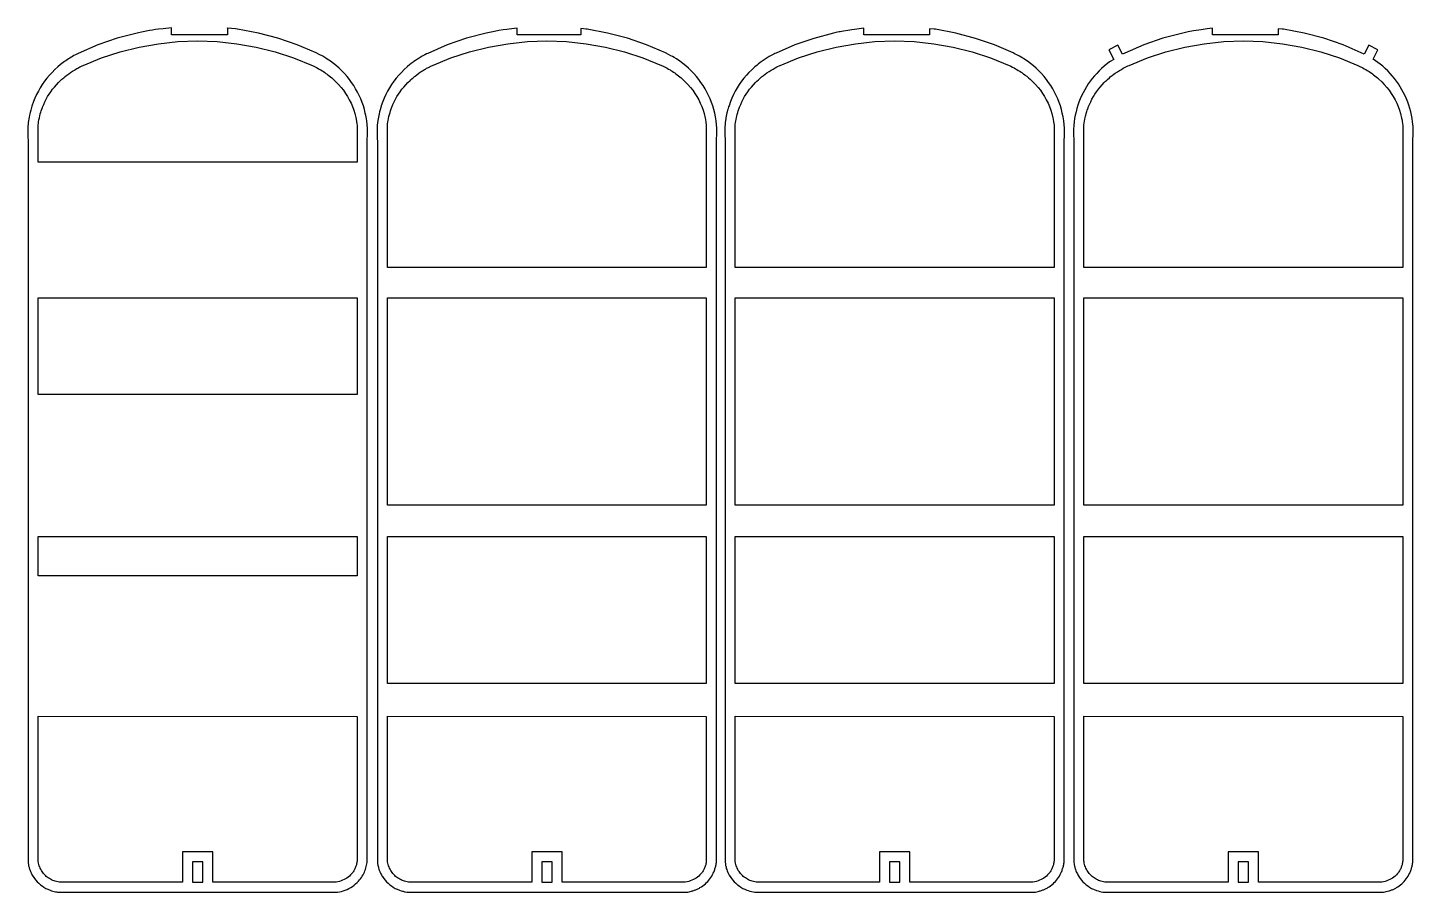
# Model space of a CAD drawing. Extents: x -2221 to 1897, y -1279 to 2054.
# Drawn here: x -2221 to -584, y -1279 to -257 of the extents above; entities that cross this region are included whole.
import ezdxf

# ---------------------------------------------------------------- set-up
doc = ezdxf.new("R2010")
doc.units = 0
doc.layers.get('0').update_dxf_attribs({"linetype": 'CONTINUOUS'})
doc.layers.add('SECTIONCUTEDGES', color=18, linetype='CONTINUOUS')

msp = doc.modelspace()

# ---------------------------------------------------------------- linework, layer by layer
for points in [[(-1795.7, -821.1), (-1795.7, -576.1), (-1419, -576.1), (-1419, -821.1)], [(-1795.7, -1032), (-1795.7, -858.2), (-1419, -858.2), (-1419, -1032)], [(-778.3, -1242.7), (-790.3, -1242.7), (-790.3, -1266.6), (-778.3, -1266.6)]]:
    msp.add_lwpolyline(points, close=True)
at = {"layer": 'SECTIONCUTEDGES'}
for points in [[(-1984.7, -257.3), (-1984.7, -265.5), (-2050.9, -265.5), (-2050.9, -257), (-2060.9, -258.2), (-2066.5, -258.9), (-2069.8, -259.3), (-2073.5, -259.9), (-2077.2, -260.5), (-2080.8, -261.1), (-2082.7, -261.4), (-2086.3, -262.2), (-2090.1, -263), (-2091.8, -263.3), (-2115.2, -269.5), (-2138, -277.3), (-2161.5, -287.5), (-2163.7, -288.6), (-2164.6, -289.1), (-2166.3, -290), (-2168, -291), (-2169.6, -291.9), (-2171.3, -292.9), (-2172.9, -293.9), (-2174.5, -295), (-2176, -296), (-2177.6, -297.1), (-2179.1, -298.3), (-2180.7, -299.4), (-2182.2, -300.6), (-2185.5, -303.4), (-2189, -306.5), (-2192.2, -309.8), (-2195.3, -313.1), (-2198.3, -316.6), (-2201.1, -320.3), (-2203.7, -324), (-2206.2, -327.9), (-2208.4, -331.9), (-2210.5, -336), (-2212.5, -340.1), (-2214.2, -344.4), (-2216.1, -349.7), (-2217, -352.9), (-2217.4, -354.4), (-2218.2, -357.3), (-2218.8, -360.2), (-2219.3, -362.7), (-2219.7, -364.8), (-2220, -367), (-2220.3, -369.1), (-2220.5, -371.2), (-2220.7, -373.4), (-2220.9, -376.1), (-2221, -378.9), (-2221, -382), (-2220.9, -384), (-2220.8, -385.6), (-2220.7, -387.3), (-2220.5, -389.7), (-2220.5, -390.5), (-2220.5, -1242.5), (-2220.5, -1243.1), (-2220.3, -1244.2), (-2220.2, -1245.2), (-2220, -1246.2), (-2219.9, -1247.2), (-2219.6, -1248.2), (-2219.4, -1249.1), (-2219.1, -1250.1), (-2218.8, -1251.1), (-2218.5, -1252.1), (-2218.1, -1253), (-2217.8, -1254), (-2217.4, -1254.9), (-2216.9, -1255.8), (-2216, -1257.6), (-2215.9, -1257.9), (-2214.5, -1260.1), (-2213.1, -1262.3), (-2211.5, -1264.3), (-2209.7, -1266.2), (-2207.9, -1268), (-2206, -1269.7), (-2203.9, -1271.2), (-2201.8, -1272.7), (-2199.5, -1274), (-2197.2, -1275.1), (-2194.6, -1276.2), (-2193.8, -1276.5), (-2192.8, -1276.8), (-2191.1, -1277.3), (-2189.8, -1277.7), (-2188, -1278), (-2187.1, -1278.2), (-2185.7, -1278.4), (-2183.2, -1278.6), (-1857.2, -1278.6), (-1855, -1278.4), (-1852.6, -1278.1), (-1850.3, -1277.6), (-1848, -1277), (-1845.7, -1276.2), (-1843.5, -1275.3), (-1841.3, -1274.2), (-1839.2, -1273.1), (-1837.2, -1271.8), (-1835.2, -1270.4), (-1833.4, -1268.8), (-1831.6, -1267.2), (-1829.9, -1265.4), (-1828.8, -1264.1), (-1827.7, -1262.7), (-1826.6, -1261.2), (-1825.6, -1259.7), (-1824.7, -1258.2), (-1823.9, -1256.6), (-1823.1, -1255), (-1822.4, -1253.3), (-1821.8, -1251.6), (-1821.3, -1249.9), (-1820.8, -1248.2), (-1820.4, -1246.5), (-1820.1, -1245), (-1819.9, -1243.6), (-1819.8, -1242.9), (-1819.8, -1242.5), (-1819.8, -390.5), (-1819.8, -389.6), (-1819.7, -387.4), (-1819.5, -385.1), (-1819.4, -382.9), (-1819.4, -380.7), (-1819.5, -375.8), (-1819.8, -371.3), (-1820.3, -366.9), (-1821.1, -362.5), (-1822, -358.1), (-1823, -353.8), (-1824.3, -349.5), (-1825.8, -345.3), (-1827.4, -341.2), (-1829.2, -337.1), (-1831.2, -333.1), (-1833.4, -329.2), (-1835.7, -325.4), (-1838.2, -321.7), (-1840.8, -318.1), (-1843.6, -314.6), (-1846.5, -311.3), (-1849.6, -308.1), (-1852.8, -305), (-1856.2, -302), (-1859.6, -299.2), (-1863.2, -296.6), (-1867, -294), (-1868.6, -293.1), (-1872.3, -290.8), (-1876.4, -288.7), (-1880.2, -286.8), (-1902.4, -277.3), (-1925.2, -269.5), (-1948.4, -263.4), (-1972.9, -258.8), (-1973.3, -258.8), (-1975.5, -258.5), (-1984.7, -257.5)], [(-1796.9, -1266.2), (-1795.1, -1268), (-1793.1, -1269.7), (-1791.1, -1271.2), (-1788.9, -1272.7), (-1786.7, -1274), (-1784.4, -1275.1), (-1781.6, -1276.2), (-1779.7, -1276.9), (-1778.2, -1277.3), (-1777.4, -1277.5), (-1775.6, -1278), (-1774.9, -1278.1), (-1772.9, -1278.4), (-1772.2, -1278.5), (-1770.3, -1278.6), (-1444.4, -1278.6), (-1442.3, -1278.5), (-1440.8, -1278.3), (-1439.3, -1278), (-1437.9, -1277.7), (-1436.5, -1277.4), (-1435.6, -1277.1), (-1434.8, -1276.8), (-1433.9, -1276.6), (-1433, -1276.3), (-1432.2, -1275.9), (-1431.3, -1275.6), (-1430.5, -1275.2), (-1429.7, -1274.8), (-1428.9, -1274.4), (-1428, -1274), (-1427.2, -1273.6), (-1426.5, -1273.1), (-1424.8, -1272.1), (-1423.2, -1270.9), (-1421.6, -1269.7), (-1420.1, -1268.5), (-1418.7, -1267.1), (-1417.3, -1265.7), (-1416, -1264.2), (-1414.8, -1262.6), (-1413.7, -1261), (-1412.6, -1259.4), (-1411.7, -1257.7), (-1410.8, -1255.9), (-1410.3, -1254.9), (-1409.9, -1253.9), (-1409.5, -1253), (-1409.1, -1251.9), (-1408.8, -1250.9), (-1408.5, -1249.9), (-1408.2, -1248.9), (-1407.9, -1247.8), (-1407.7, -1246.8), (-1407.4, -1245.7), (-1407.3, -1244.7), (-1407.1, -1243.3), (-1407, -1242.9), (-1407, -1242.5), (-1407, -390.5), (-1407, -390), (-1406.9, -387.4), (-1406.6, -384.3), (-1406.5, -382), (-1406.5, -380.2), (-1406.7, -375.8), (-1407, -371.3), (-1407.5, -366.9), (-1408.2, -362.5), (-1409.1, -358.1), (-1410.2, -353.8), (-1411.5, -349.5), (-1413, -345.3), (-1414.6, -341.2), (-1416.4, -337.1), (-1418.4, -333.1), (-1420.5, -329.2), (-1422.9, -325.4), (-1425.3, -321.7), (-1428, -318.1), (-1430.8, -314.6), (-1433.7, -311.3), (-1436.8, -308.1), (-1440, -305), (-1443.4, -302), (-1446.8, -299.2), (-1450.4, -296.6), (-1454.4, -293.9), (-1457.1, -292.2), (-1458.8, -291.2), (-1460.8, -290.1), (-1463.8, -288.6), (-1467.4, -286.8), (-1489.6, -277.3), (-1512.3, -269.5), (-1535.6, -263.4), (-1559.8, -258.9), (-1560.9, -258.7), (-1567.2, -258.1), (-1567.2, -265.5), (-1642.6, -265.5), (-1642.6, -257.5), (-1651.9, -258.7), (-1654.9, -259.1), (-1658.9, -259.7), (-1664.2, -260.5), (-1669.5, -261.4), (-1673.4, -262.1), (-1679, -263.3), (-1702.4, -269.5), (-1725.1, -277.3), (-1748.2, -287.3), (-1749.6, -287.9), (-1751.8, -289.1), (-1754.1, -290.3), (-1754.9, -290.8), (-1757.2, -292.1), (-1759.5, -293.6), (-1760.3, -294.1), (-1762.5, -295.6), (-1764.8, -297.1), (-1765.5, -297.7), (-1767.7, -299.3), (-1769.9, -301), (-1772.1, -302.9), (-1772.7, -303.4), (-1776.2, -306.5), (-1779.4, -309.8), (-1782.5, -313.1), (-1785.5, -316.6), (-1788.3, -320.3), (-1790.9, -324), (-1793.3, -327.9), (-1795.6, -331.9), (-1797.7, -336), (-1799.6, -340.1), (-1801.4, -344.4), (-1803.1, -349.2), (-1803.7, -351.2), (-1804.6, -354.1), (-1805.2, -356.6), (-1805.7, -358.6), (-1806.1, -360.6), (-1806.5, -362.7), (-1806.8, -364.7), (-1807.1, -366.7), (-1807.5, -369.4), (-1807.8, -372.1), (-1808, -374.9), (-1808.1, -378.4), (-1808.1, -379.3), (-1808.1, -382.3), (-1808.1, -384.2), (-1807.9, -386.5), (-1807.8, -388.3), (-1807.7, -390.9), (-1807.7, -1243.1), (-1807.6, -1243.8), (-1807.5, -1244.6), (-1807.1, -1246.7), (-1806.9, -1247.6), (-1806.6, -1249), (-1806.4, -1249.9), (-1805.9, -1251.3), (-1805.5, -1252.6), (-1804.9, -1254), (-1804.4, -1255.3), (-1804.2, -1255.7), (-1803.5, -1257), (-1802.9, -1258.2), (-1802.4, -1259), (-1801.7, -1260.1), (-1800.2, -1262.3), (-1798.7, -1264.3)], [(-1386.1, -1266.2), (-1384.2, -1268), (-1382.3, -1269.7), (-1380.2, -1271.2), (-1378.1, -1272.7), (-1375.8, -1274), (-1373.5, -1275.1), (-1371, -1276.1), (-1369.4, -1276.7), (-1367.6, -1277.2), (-1365.8, -1277.7), (-1365.5, -1277.8), (-1363.6, -1278.2), (-1361.7, -1278.4), (-1360.5, -1278.6), (-1359.5, -1278.6), (-1033.4, -1278.6), (-1032.5, -1278.6), (-1031.6, -1278.5), (-1029.9, -1278.3), (-1028.5, -1278), (-1027, -1277.7), (-1025.6, -1277.4), (-1024.8, -1277.1), (-1023.9, -1276.8), (-1023, -1276.6), (-1022.2, -1276.3), (-1021.3, -1275.9), (-1020.5, -1275.6), (-1019.6, -1275.2), (-1018.8, -1274.8), (-1018, -1274.4), (-1017.2, -1274), (-1016.4, -1273.6), (-1015.6, -1273.1), (-1013.9, -1272.1), (-1012.3, -1270.9), (-1010.8, -1269.7), (-1009.3, -1268.5), (-1007.8, -1267.1), (-1006.5, -1265.7), (-1005.2, -1264.2), (-1004, -1262.6), (-1002.8, -1261), (-1001.8, -1259.4), (-1000.8, -1257.7), (-999.9, -1255.9), (-999.5, -1254.9), (-999, -1253.9), (-998.6, -1253), (-998.3, -1251.9), (-997.9, -1250.9), (-997.6, -1249.9), (-997.3, -1248.9), (-997, -1247.8), (-996.8, -1246.8), (-996.6, -1245.7), (-996.4, -1244.7), (-996.2, -1243.5), (-996.1, -1242.5), (-996.1, -390.5), (-996.1, -389.1), (-995.9, -386.5), (-995.7, -383.8), (-995.7, -382.9), (-995.7, -380.7), (-995.8, -375.8), (-996.1, -371.3), (-996.7, -366.9), (-997.4, -362.5), (-998.3, -358.1), (-999.4, -353.8), (-1000.6, -349.5), (-1002.1, -345.3), (-1003.7, -341.2), (-1005.5, -337.1), (-1007.5, -333.1), (-1009.7, -329.2), (-1012, -325.4), (-1014.5, -321.7), (-1017.1, -318.1), (-1019.9, -314.6), (-1022.8, -311.3), (-1025.9, -308.1), (-1029.1, -305), (-1032.5, -302), (-1036, -299.2), (-1039.5, -296.6), (-1043.8, -293.7), (-1045, -293), (-1048.8, -290.8), (-1051.9, -289.1), (-1053.9, -288.1), (-1056.5, -286.8), (-1078.5, -277.4), (-1101, -269.6), (-1124.1, -263.5), (-1148.3, -258.9), (-1149.9, -258.7), (-1155.4, -258.2), (-1155.4, -265.6), (-1232.8, -265.6), (-1232.8, -257.6), (-1235.5, -258), (-1244, -259.1), (-1247, -259.5), (-1251.9, -260.2), (-1256.9, -261.1), (-1260.8, -261.8), (-1262, -262), (-1265.8, -262.8), (-1268.9, -263.5), (-1292, -269.6), (-1314.5, -277.4), (-1336.6, -286.9), (-1337.9, -287.6), (-1339.1, -288.1), (-1342.5, -289.9), (-1344.8, -291.2), (-1347.1, -292.6), (-1349.4, -294.1), (-1351.7, -295.6), (-1353.2, -296.6), (-1355.4, -298.2), (-1357.6, -299.9), (-1359, -301.1), (-1361.5, -303.1), (-1365.3, -306.6), (-1368.6, -309.8), (-1371.7, -313.2), (-1374.6, -316.7), (-1377.4, -320.3), (-1380, -324.1), (-1382.5, -327.9), (-1384.8, -331.9), (-1386.9, -336), (-1388.8, -340.1), (-1390.5, -344.4), (-1392.2, -349.2), (-1392.7, -350.7), (-1393.6, -353.6), (-1393.8, -354.6), (-1394.3, -356.6), (-1394.6, -357.6), (-1395, -359.6), (-1395.4, -361.7), (-1395.8, -363.7), (-1396, -364.7), (-1396.3, -366.7), (-1396.6, -369.4), (-1396.8, -371.2), (-1397, -374), (-1397.2, -376.7), (-1397.3, -379.7), (-1397.3, -381.9), (-1397.3, -382.8), (-1397.1, -384.9), (-1396.9, -388.3), (-1396.8, -390.9), (-1396.8, -1242.9), (-1396.5, -1245.1), (-1396.5, -1245.6), (-1396.2, -1247.1), (-1396.1, -1247.6), (-1395.7, -1249), (-1395.4, -1250.4), (-1394.9, -1251.7), (-1394.4, -1253.1), (-1393.9, -1254.4), (-1393.7, -1254.8), (-1393.1, -1256.1), (-1392, -1258.3), (-1391.1, -1259.7), (-1390.9, -1260.1), (-1389.4, -1262.3), (-1387.8, -1264.3)], [(-978.7, -1260.1), (-977.3, -1262.3), (-975.7, -1264.3), (-973.9, -1266.2), (-972.1, -1268), (-970.1, -1269.7), (-968.1, -1271.2), (-966, -1272.7), (-963.7, -1274), (-961.4, -1275.1), (-957.9, -1276.5), (-955.9, -1277.1), (-954.1, -1277.6), (-952.2, -1278), (-950.3, -1278.3), (-948.4, -1278.6), (-947.3, -1278.6), (-621.3, -1278.6), (-619.3, -1278.5), (-618.7, -1278.4), (-617.3, -1278.2), (-616.8, -1278.1), (-615.4, -1277.8), (-614, -1277.5), (-612.6, -1277.1), (-611.8, -1276.8), (-610.9, -1276.6), (-610, -1276.3), (-609.2, -1275.9), (-608.3, -1275.6), (-607.5, -1275.2), (-606.7, -1274.8), (-605.9, -1274.4), (-605, -1274), (-604.2, -1273.6), (-603.5, -1273.1), (-601.8, -1272.1), (-600.2, -1270.9), (-598.6, -1269.7), (-597.1, -1268.5), (-595.7, -1267.1), (-594.3, -1265.7), (-593, -1264.2), (-591.8, -1262.6), (-590.7, -1261), (-589.6, -1259.4), (-588.7, -1257.7), (-587.8, -1255.9), (-587.3, -1254.9), (-586.9, -1253.9), (-586.5, -1253), (-586.1, -1251.9), (-585.8, -1250.9), (-585.5, -1249.9), (-585.2, -1248.9), (-584.9, -1247.8), (-584.7, -1246.8), (-584.4, -1245.7), (-584.3, -1244.7), (-584.1, -1243.6), (-584, -1242.7), (-584, -1242.5), (-584, -390.5), (-583.9, -387.8), (-583.7, -385.1), (-583.6, -382.9), (-583.5, -380.7), (-583.7, -376.1), (-583.8, -373.9), (-584.4, -368.2), (-584.9, -364.3), (-585.7, -360.3), (-586.6, -356.4), (-587.6, -352.5), (-588.8, -348.7), (-590.1, -344.9), (-591.6, -341.2), (-593.2, -337.5), (-595, -333.9), (-596.9, -330.4), (-598.9, -326.9), (-601.1, -323.5), (-603.4, -320.3), (-605.8, -317.1), (-608.4, -314), (-611, -311), (-613.8, -308.1), (-616.7, -305.3), (-619.7, -302.6), (-621.3, -301.3), (-622.8, -300), (-625.5, -298), (-631, -294.1), (-625.4, -283.2), (-636, -277.7), (-641.4, -288.1), (-666.6, -277.3), (-689.3, -269.5), (-712.6, -263.4), (-737.1, -258.8), (-738.6, -258.6), (-743.3, -258.2), (-743.3, -265.6), (-820.7, -265.6), (-820.7, -257.6), (-827.2, -258.4), (-834.2, -259.4), (-837.1, -259.8), (-843.2, -260.8), (-849.7, -262), (-855.9, -263.3), (-879.4, -269.5), (-902.1, -277.3), (-924.5, -287), (-927.2, -288.3), (-932.7, -277.7), (-943.3, -283.2), (-937.5, -294.5), (-941.8, -297), (-942.5, -297.4), (-944.9, -299.2), (-948.4, -302.1), (-949, -302.6), (-952, -305.3), (-954.9, -308.1), (-957.7, -311), (-960.3, -314), (-962.9, -317.1), (-965.3, -320.3), (-967.6, -323.5), (-969.8, -326.9), (-971.8, -330.4), (-973.7, -333.9), (-975.5, -337.5), (-977.1, -341.2), (-978.6, -344.9), (-979.9, -348.7), (-981.1, -352.5), (-982.1, -356.4), (-983, -360.3), (-983.8, -364.3), (-984.3, -368.2), (-984.8, -372.4), (-985.1, -377.4), (-985.1, -378.9), (-985.2, -381.5), (-985.1, -383.6), (-984.8, -389.1), (-984.7, -390.9), (-984.7, -1242.6), (-984.6, -1243.5), (-984.4, -1245.1), (-984.3, -1245.9), (-983.9, -1247.6), (-983.7, -1248.5), (-983.4, -1249.9), (-983.2, -1250.4), (-982.8, -1251.7), (-982.3, -1253.1), (-981.8, -1254.4), (-981.2, -1255.7), (-980.5, -1257), (-980.1, -1257.9)], [(-2208.5, -415.7), (-2208.5, -371.9), (-2208.3, -370.1), (-2208.1, -368.3), (-2207.7, -366), (-2207.2, -363.7), (-2206.7, -361.3), (-2206.1, -358.9), (-2205.4, -356.7), (-2204.9, -355.1), (-2203.6, -351.3), (-2203.4, -350.8), (-2202.1, -347.6), (-2200.7, -344.5), (-2199.1, -341.4), (-2197.4, -338.4), (-2195.6, -335.5), (-2193.6, -332.6), (-2191.6, -329.8), (-2189.4, -327.1), (-2187.1, -324.5), (-2184.5, -321.7), (-2182.5, -319.7), (-2180.5, -317.9), (-2178.4, -316.1), (-2176.7, -314.7), (-2174.6, -313), (-2172.4, -311.5), (-2170.3, -309.9), (-2168.1, -308.5), (-2165.7, -307), (-2165.2, -306.7), (-2162.8, -305.3), (-2161.8, -304.8), (-2159.3, -303.4), (-2158.3, -302.9), (-2156.8, -302.2), (-2155.3, -301.5), (-2133.6, -292.7), (-2111.7, -285.5), (-2089.2, -279.9), (-2066.4, -275.9), (-2043.4, -273.4), (-2020.2, -272.6), (-1997, -273.4), (-1973.9, -275.9), (-1951.1, -279.9), (-1928.6, -285.5), (-1906.7, -292.7), (-1883.5, -302.2), (-1880.5, -303.7), (-1878.8, -304.6), (-1877.2, -305.5), (-1875.6, -306.4), (-1874.7, -306.9), (-1873.1, -307.9), (-1871.5, -308.9), (-1870, -310), (-1868.5, -311), (-1866.9, -312.1), (-1866.2, -312.7), (-1864.7, -313.8), (-1863.3, -315), (-1861.6, -316.3), (-1860, -317.8), (-1856.7, -320.9), (-1853.6, -324.1), (-1850.7, -327.5), (-1847.9, -330.9), (-1845.4, -334.6), (-1843, -338.3), (-1840.9, -342.2), (-1838.9, -346.1), (-1837.2, -350.2), (-1835.7, -354.3), (-1834.4, -358.5), (-1833.3, -363), (-1832.8, -364.9), (-1832.3, -367.9), (-1831.9, -370.6), (-1831.8, -372), (-1831.8, -415.7)], [(-1795.7, -540.4), (-1795.7, -371.8), (-1795.6, -371), (-1795.2, -368.3), (-1795, -366.8), (-1794.6, -364.4), (-1794.1, -362.1), (-1793.4, -359.5), (-1792.8, -357.3), (-1792.1, -355.1), (-1791.4, -353), (-1790.6, -350.8), (-1789.3, -347.6), (-1787.8, -344.5), (-1786.3, -341.4), (-1784.6, -338.4), (-1782.7, -335.5), (-1780.8, -332.6), (-1778.7, -329.8), (-1776.6, -327.1), (-1774.3, -324.5), (-1771.9, -321.9), (-1769, -319.2), (-1768.4, -318.5), (-1766.6, -317), (-1765.6, -316.1), (-1763.9, -314.7), (-1763.2, -314.1), (-1761.1, -312.5), (-1758.9, -310.9), (-1758.2, -310.4), (-1755.8, -308.8), (-1754.3, -307.9), (-1751.9, -306.4), (-1751, -305.9), (-1749.5, -305), (-1747.5, -304), (-1743.6, -302), (-1742.7, -301.6), (-1720.8, -292.7), (-1698.9, -285.5), (-1676.4, -279.9), (-1653.6, -275.9), (-1630.5, -273.4), (-1607.3, -272.6), (-1584.1, -273.4), (-1561.1, -275.9), (-1538.3, -279.9), (-1515.8, -285.5), (-1493.9, -292.7), (-1471.8, -301.7), (-1470.9, -302.1), (-1467.7, -303.7), (-1466, -304.6), (-1465.2, -305), (-1463.6, -306), (-1461.9, -306.9), (-1461.1, -307.4), (-1459.5, -308.4), (-1457.9, -309.5), (-1456.4, -310.5), (-1454.9, -311.6), (-1453.4, -312.7), (-1451.9, -313.8), (-1450.4, -315), (-1448.8, -316.3), (-1447.4, -317.6), (-1443.9, -320.9), (-1440.8, -324.1), (-1437.8, -327.5), (-1435.1, -330.9), (-1432.6, -334.6), (-1430.2, -338.3), (-1428, -342.2), (-1426.1, -346.1), (-1424.4, -350.2), (-1422.9, -354.3), (-1421.6, -358.5), (-1420.2, -363.8), (-1419.9, -365.5), (-1419.4, -368.8), (-1419, -372), (-1419, -540.4)], [(-1384.8, -540.4), (-1384.8, -371.9), (-1384.8, -371.3), (-1384.5, -369.1), (-1384.3, -367.6), (-1383.8, -365.2), (-1383.5, -363.7), (-1383, -361.3), (-1382.5, -359.5), (-1381.9, -357.3), (-1381.3, -355.1), (-1380.2, -352.2), (-1379.8, -351), (-1378.4, -347.6), (-1377, -344.5), (-1375.4, -341.4), (-1373.7, -338.4), (-1371.9, -335.5), (-1369.9, -332.6), (-1367.9, -329.8), (-1365.7, -327.1), (-1363.4, -324.5), (-1360.9, -321.8), (-1359.3, -320.2), (-1357.5, -318.5), (-1356.1, -317.3), (-1355.1, -316.4), (-1353.7, -315.2), (-1351.6, -313.6), (-1349.5, -312), (-1347.3, -310.4), (-1344.9, -308.8), (-1342.5, -307.3), (-1340.1, -305.9), (-1337.6, -304.5), (-1335.6, -303.4), (-1332.1, -301.8), (-1331.7, -301.6), (-1310, -292.7), (-1288, -285.5), (-1265.6, -279.9), (-1242.7, -275.9), (-1219.7, -273.4), (-1196.5, -272.6), (-1173.3, -273.4), (-1150.2, -275.9), (-1127.4, -279.9), (-1105, -285.5), (-1083, -292.7), (-1061.1, -301.6), (-1059.9, -302.2), (-1059.1, -302.6), (-1057.3, -303.5), (-1055.2, -304.6), (-1053.5, -305.5), (-1051.9, -306.4), (-1050.3, -307.4), (-1048.7, -308.4), (-1047.1, -309.5), (-1046.3, -310), (-1044.8, -311), (-1044, -311.6), (-1042.5, -312.7), (-1041.8, -313.3), (-1040.3, -314.4), (-1039.6, -315), (-1038.1, -316.2), (-1036.3, -317.8), (-1033, -320.9), (-1029.9, -324.1), (-1027, -327.5), (-1024.2, -330.9), (-1021.7, -334.6), (-1019.3, -338.3), (-1017.2, -342.2), (-1015.2, -346.1), (-1013.5, -350.2), (-1012, -354.3), (-1010.7, -358.5), (-1009.4, -363.5), (-1009.1, -365.2), (-1008.6, -368.3), (-1008.1, -372), (-1008.1, -540.4)], [(-972.7, -540.4), (-972.7, -372), (-972.5, -369.9), (-972.1, -367.6), (-971.7, -365.2), (-971.4, -363.7), (-970.9, -361.3), (-970.7, -360.6), (-970.1, -358.4), (-969.5, -356.2), (-968.9, -354.6), (-967.9, -351.7), (-967.6, -350.8), (-966.3, -347.6), (-964.8, -344.5), (-963.3, -341.4), (-961.6, -338.4), (-959.8, -335.5), (-957.8, -332.6), (-955.7, -329.8), (-953.6, -327.1), (-951.3, -324.5), (-948.9, -321.9), (-947.3, -320.3), (-946, -319.2), (-945, -318.2), (-942.6, -316.1), (-941.6, -315.2), (-939.5, -313.6), (-937.4, -312), (-935.9, -310.9), (-933.2, -309.1), (-930.9, -307.6), (-928.4, -306.2), (-926.5, -305), (-924, -303.7), (-920.7, -302.1), (-919.5, -301.6), (-897.8, -292.7), (-875.9, -285.5), (-853.4, -279.9), (-830.6, -275.9), (-807.5, -273.4), (-784.3, -272.6), (-761.2, -273.4), (-738.1, -275.9), (-715.3, -279.9), (-692.8, -285.5), (-670.9, -292.7), (-649, -301.6), (-648.3, -301.9), (-645.9, -303.1), (-644.7, -303.7), (-643, -304.6), (-641.4, -305.5), (-639.7, -306.4), (-638.1, -307.4), (-637.3, -307.9), (-635.7, -308.9), (-634.2, -310), (-633.4, -310.5), (-631.9, -311.6), (-630.4, -312.7), (-628.9, -313.8), (-627.4, -315), (-625.8, -316.3), (-624.1, -317.8), (-620.9, -320.9), (-617.8, -324.1), (-614.8, -327.5), (-612.1, -330.9), (-609.6, -334.6), (-607.2, -338.3), (-605.1, -342.2), (-603.1, -346.1), (-601.4, -350.2), (-599.9, -354.3), (-598.6, -358.5), (-597.3, -363.8), (-596.8, -366.1), (-596.6, -367.4), (-596.1, -370.6), (-596, -372), (-596, -540.4)], [(-2208.6, -690.4), (-2208.6, -576.1), (-1831.8, -576.1), (-1831.8, -690.4)], [(-1384.8, -821.1), (-1384.8, -576.1), (-1008.1, -576.1), (-1008.1, -821.1)], [(-972.7, -821.1), (-972.7, -576.2), (-596, -576.1), (-596, -821.1)], [(-2208.5, -904.8), (-2208.5, -858.2), (-1831.8, -858.2), (-1831.8, -904.8)], [(-1384.8, -1032), (-1384.8, -858.2), (-1008.1, -858.2), (-1008.1, -1032)], [(-972.7, -1032), (-972.7, -858.2), (-596, -858.2), (-596, -1032)], [(-2201.2, -1257.7), (-2202.2, -1256.6), (-2203.1, -1255.3), (-2204, -1254.1), (-2204.8, -1252.8), (-2205.6, -1251.4), (-2206.2, -1250.1), (-2206.8, -1248.6), (-2207.3, -1247.2), (-2207.8, -1245.7), (-2208.1, -1244.2), (-2208.5, -1241.9), (-2208.5, -1241.5), (-2208.5, -1070.7), (-1831.8, -1070.8), (-1831.8, -1241.6), (-1831.8, -1242.1), (-1831.9, -1242.8), (-1832.1, -1243.7), (-1832.3, -1245), (-1832.5, -1246), (-1832.8, -1247), (-1833.1, -1247.9), (-1833.5, -1248.9), (-1833.8, -1249.8), (-1834.3, -1250.8), (-1834.7, -1251.7), (-1835.2, -1252.6), (-1835.7, -1253.4), (-1836.3, -1254.3), (-1836.9, -1255.1), (-1838.1, -1256.6), (-1839.4, -1258), (-1840.7, -1259.4), (-1842.2, -1260.6), (-1843.8, -1261.8), (-1845.4, -1262.8), (-1847.1, -1263.7), (-1848.9, -1264.5), (-1850.7, -1265.2), (-1852.5, -1265.8), (-1854.4, -1266.2), (-1856.5, -1266.5), (-1857.4, -1266.6), (-1857.9, -1266.6), (-2002.2, -1266.6), (-2002.2, -1230.7), (-2038.2, -1230.7), (-2038.2, -1266.6), (-2182.6, -1266.6), (-2183.9, -1266.5), (-2185.4, -1266.3), (-2186.9, -1266), (-2188.4, -1265.6), (-2189.8, -1265.1), (-2191.3, -1264.6), (-2192.7, -1264), (-2194, -1263.3), (-2195.3, -1262.5), (-2196.6, -1261.7), (-2197.8, -1260.8), (-2199, -1259.8), (-2200.1, -1258.8)], [(-1782.5, -1262.5), (-1783.8, -1261.7), (-1785, -1260.8), (-1786.2, -1259.8), (-1787.3, -1258.8), (-1788.4, -1257.7), (-1789.4, -1256.6), (-1790.3, -1255.3), (-1791.2, -1254.1), (-1792, -1252.8), (-1792.8, -1251.4), (-1793.4, -1250.1), (-1794, -1248.6), (-1794.5, -1247.2), (-1794.9, -1245.7), (-1795.3, -1244.2), (-1795.6, -1242.5), (-1795.7, -1241.7), (-1795.7, -1241.5), (-1795.7, -1070.7), (-1419, -1070.8), (-1419, -1241.9), (-1419.1, -1242.6), (-1419.2, -1243.3), (-1419.3, -1244), (-1419.5, -1245), (-1419.7, -1246), (-1420, -1247), (-1420.3, -1247.9), (-1420.6, -1248.9), (-1421, -1249.8), (-1421.4, -1250.8), (-1421.9, -1251.7), (-1422.4, -1252.6), (-1422.9, -1253.4), (-1423.5, -1254.3), (-1424, -1255.1), (-1425.2, -1256.6), (-1426.5, -1258), (-1427.9, -1259.4), (-1429.4, -1260.6), (-1431, -1261.8), (-1432.6, -1262.8), (-1434.3, -1263.7), (-1436.1, -1264.5), (-1437.9, -1265.2), (-1439.7, -1265.8), (-1441.6, -1266.2), (-1444.2, -1266.6), (-1444.7, -1266.6), (-1445.1, -1266.6), (-1589.4, -1266.6), (-1589.4, -1230.7), (-1625.3, -1230.7), (-1625.3, -1266.6), (-1769.6, -1266.6), (-1770.3, -1266.6), (-1770.9, -1266.5), (-1772.6, -1266.3), (-1774.1, -1266), (-1775.6, -1265.6), (-1777, -1265.1), (-1778.4, -1264.6), (-1779.8, -1264), (-1781.2, -1263.3)], [(-1377.5, -1257.7), (-1378.5, -1256.6), (-1379.5, -1255.3), (-1380.3, -1254.1), (-1381.2, -1252.8), (-1381.9, -1251.4), (-1382.6, -1250.1), (-1383.1, -1248.6), (-1383.7, -1247.2), (-1384.1, -1245.7), (-1384.4, -1244.2), (-1384.8, -1242.1), (-1384.8, -1241.5), (-1384.8, -1070.7), (-1008.1, -1070.8), (-1008.1, -1241.8), (-1008.2, -1242.2), (-1008.4, -1244), (-1008.6, -1245), (-1008.9, -1246), (-1009.1, -1247), (-1009.4, -1247.9), (-1009.8, -1248.9), (-1010.2, -1249.8), (-1010.6, -1250.8), (-1011, -1251.7), (-1011.5, -1252.6), (-1012, -1253.4), (-1012.6, -1254.3), (-1013.2, -1255.1), (-1014.4, -1256.6), (-1015.7, -1258), (-1017.1, -1259.4), (-1018.5, -1260.6), (-1020.1, -1261.8), (-1021.7, -1262.8), (-1023.4, -1263.7), (-1025.2, -1264.5), (-1027, -1265.2), (-1028.9, -1265.8), (-1030.7, -1266.2), (-1033, -1266.5), (-1033.9, -1266.6), (-1034.2, -1266.6), (-1178.5, -1266.6), (-1178.5, -1230.7), (-1214.5, -1230.7), (-1214.5, -1266.6), (-1358.9, -1266.6), (-1359.4, -1266.6), (-1360.2, -1266.5), (-1361.7, -1266.3), (-1363.2, -1266), (-1364.7, -1265.6), (-1366.2, -1265.1), (-1367.6, -1264.6), (-1369, -1264), (-1370.3, -1263.3), (-1371.6, -1262.5), (-1372.9, -1261.7), (-1374.1, -1260.8), (-1375.3, -1259.8), (-1376.4, -1258.8)], [(-964.3, -1258.8), (-965.4, -1257.7), (-966.4, -1256.6), (-967.3, -1255.3), (-968.2, -1254.1), (-969, -1252.8), (-969.8, -1251.4), (-970.4, -1250.1), (-971, -1248.6), (-971.5, -1247.2), (-972, -1245.7), (-972.3, -1244.2), (-972.6, -1242.5), (-972.7, -1241.6), (-972.7, -1070.7), (-596, -1070.8), (-596, -1241.7), (-596.1, -1242.3), (-596.2, -1243.5), (-596.3, -1244), (-596.5, -1245), (-596.7, -1246), (-597, -1247), (-597.3, -1247.9), (-597.7, -1248.9), (-598, -1249.8), (-598.4, -1250.8), (-598.9, -1251.7), (-599.4, -1252.6), (-599.9, -1253.4), (-600.5, -1254.3), (-601, -1255.1), (-602.2, -1256.6), (-603.5, -1258), (-604.9, -1259.4), (-606.4, -1260.6), (-608, -1261.8), (-609.6, -1262.8), (-611.3, -1263.7), (-613.1, -1264.5), (-614.9, -1265.2), (-616.7, -1265.8), (-618.6, -1266.2), (-620.7, -1266.5), (-621.9, -1266.6), (-622.1, -1266.6), (-766.4, -1266.6), (-766.4, -1230.7), (-802.3, -1230.7), (-802.3, -1266.6), (-946.8, -1266.6), (-948.1, -1266.5), (-949.6, -1266.3), (-951.1, -1266), (-952.6, -1265.6), (-954, -1265.1), (-955.5, -1264.6), (-956.8, -1264), (-958.2, -1263.3), (-959.5, -1262.5), (-960.8, -1261.7), (-962, -1260.8), (-963.2, -1259.8)], [(-2014.2, -1266.6), (-2014.2, -1242.7), (-2026.2, -1242.7), (-2026.2, -1266.6)], [(-1613.3, -1266.6), (-1601.3, -1266.6), (-1601.3, -1242.7), (-1613.3, -1242.7)], [(-1202.5, -1266.6), (-1190.5, -1266.6), (-1190.5, -1242.7), (-1202.5, -1242.7)]]:
    msp.add_lwpolyline(points, close=True, dxfattribs=at)

doc.saveas('drawing.dxf')
